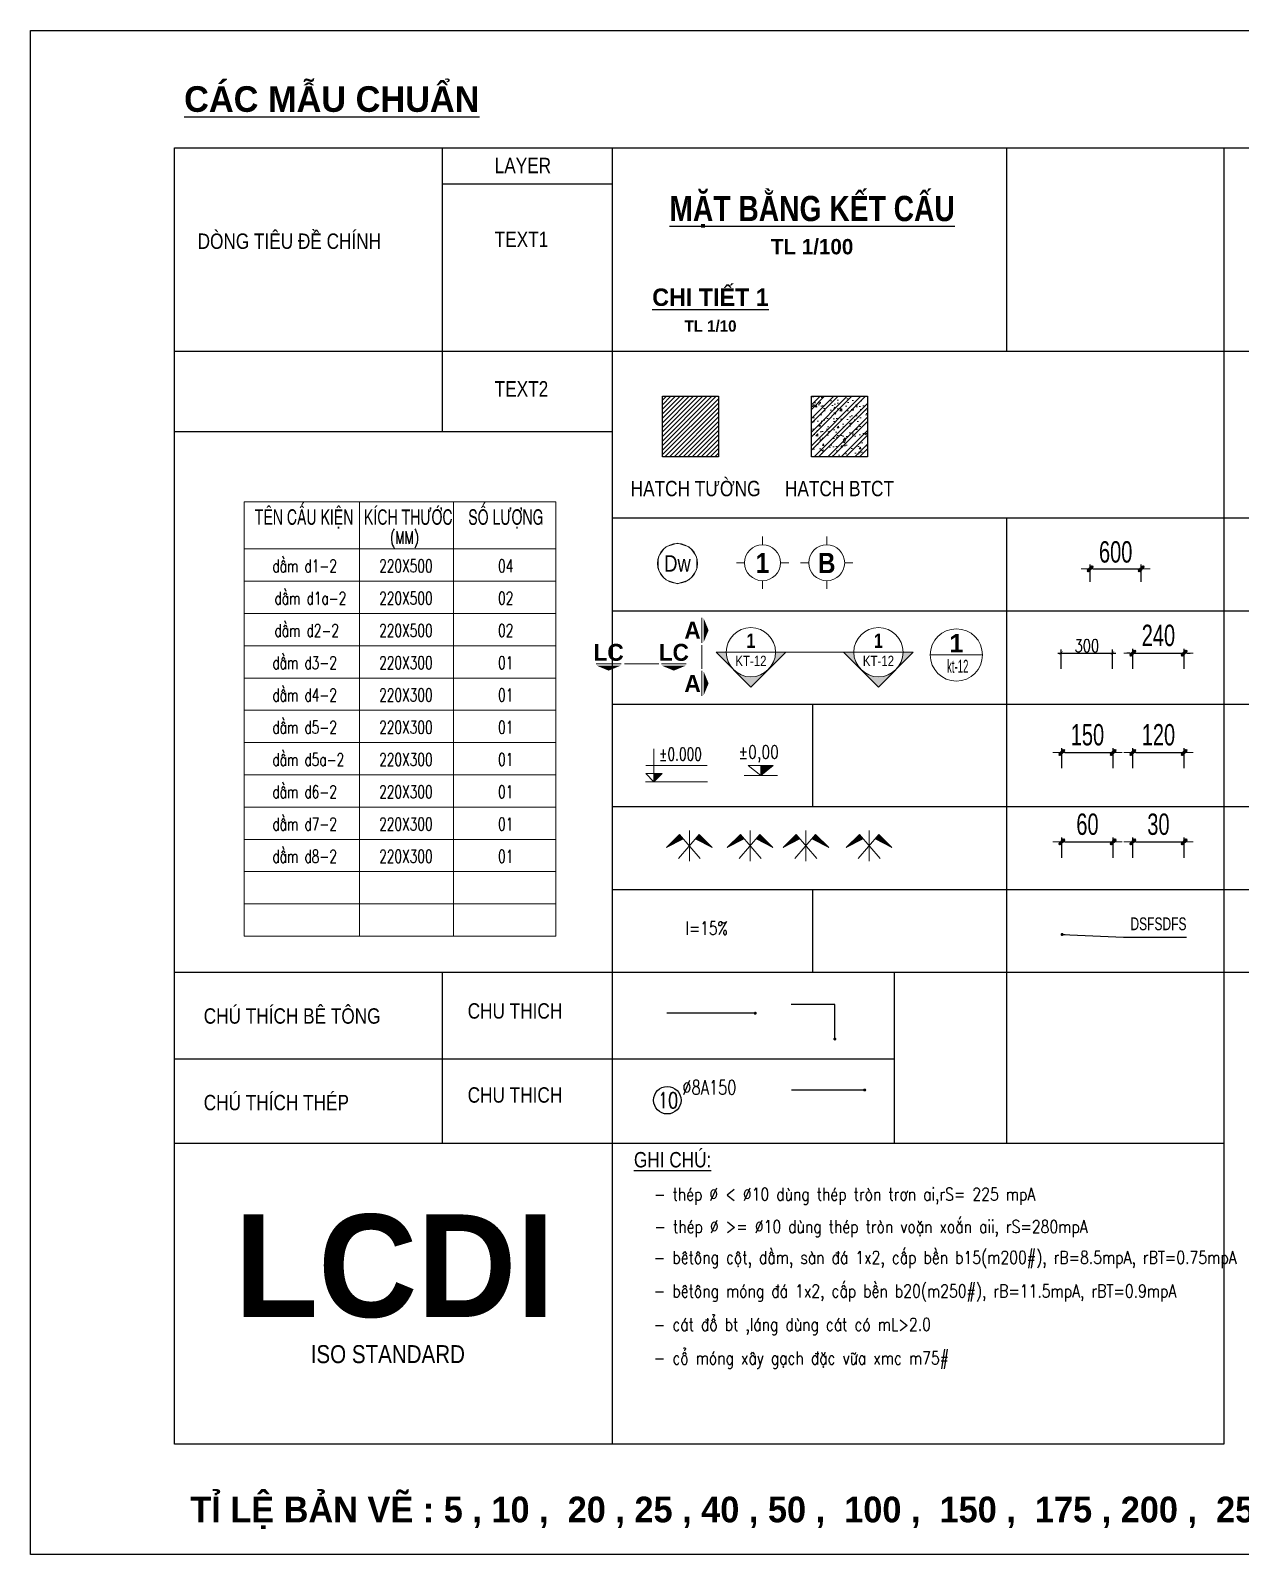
# Model space of a CAD drawing. Header units: millimetres. Extents: x 54880 to 178058, y 52937 to 130733.
# Drawn here: x 54880 to 69031, y 105555 to 123375 of the extents above; entities that cross this region are included whole.
import ezdxf
from ezdxf.enums import TextEntityAlignment as Align

# ---------------------------------------------------------------- set-up
doc = ezdxf.new("R2010")
doc.units = ezdxf.units.MM
doc.header["$LTSCALE"] = 250
doc.header["$MEASUREMENT"] = 0
doc.header["$PDMODE"] = 32
for name, pattern in [('CENTERX2', [4, 2.5, -0.5, 0.5, -0.5]), ('DASHDOT', [1, 0.5, -0.25, 0, -0.25]), ('HIDDEN', [0.375, 0.25, -0.125])]:
    doc.linetypes.add(name, pattern=pattern)
doc.layers.get('Defpoints').update_dxf_attribs({"color": 1})
for name, color, linetype, lineweight in [('EG Khac', 4, 'Continuous', 18), ('LC Dim', 8, 'Continuous', 18), ('LC Hatch', 252, 'Continuous', 9), ('LC Hatch @ 1', 252, 'Continuous', 9), ('LC ISO', 153, 'Continuous', 13), ('LC Khac', 4, 'Continuous', 9), ('LC MANH DUT', 35, 'HIDDEN', 5), ('LC Net manh', 239, 'Continuous', 5), ('LC Net thay', 7, 'Continuous', 25), ('LC Net truc', 79, 'DASHDOT', 13), ('LC Text1', 3, 'Continuous', 20), ('LC Text2', 7, 'Continuous', 25)]:
    doc.layers.add(name, color=color, linetype=linetype, lineweight=lineweight)
doc.styles.add('arial', font='arial.ttf', dxfattribs={"width": 0.8})
doc.styles.add('Brief text', font='')
doc.styles.add('EG 2', font='vnromadi.shx', dxfattribs={"width": 0.75})
doc.styles.add('General text 2', font='arial.ttf')
doc.styles.add('HOATBIF', font='hoatbif.shx', dxfattribs={"width": 0.7})
doc.styles.add('LAI', font='romans', dxfattribs={"width": 0.75, "bigfont": 'vns'})
doc.styles.add('LC 1', font='')
doc.styles.add('LC 2', font='', dxfattribs={"width": 0.7})
doc.styles.add('LC 3', font='vnsimli.shx', dxfattribs={"width": 0.75})
doc.styles.add('LC3', font='', dxfattribs={"width": 0.8})
doc.styles.add('T1', font='Vnsimli.shx', dxfattribs={"width": 0.8})
doc.styles.add('T2', font='', dxfattribs={"width": 0.8})
doc.styles.add('text', font='hoatbif.shx', dxfattribs={"width": 0.7})
doc.styles.add('text1', font='', dxfattribs={"width": 0.7, "height": 300})
doc.styles.get('Brief text').set_extended_font_data('.VnHelvetInsH', bold=True)
doc.styles.get('LC 1').set_extended_font_data('.VnAvantH', bold=True)
doc.styles.get('LC 2').set_extended_font_data('.VnArial NarrowH')
doc.styles.get('LC3').set_extended_font_data('.VnArialH', bold=True)
doc.styles.get('T2').set_extended_font_data('.VnArialH')
doc.styles.get('text1').set_extended_font_data('.VnHelvetInsH', bold=True)
doc.dimstyles.new('1-10', dxfattribs={"dimscale": 100, "dimtxt": 2.5, "dimasz": 0.35, "dimexe": 0.5, "dimexo": 0, "dimgap": 0.8, "dimtad": 1, "dimdec": 0, "dimlfac": 0.1, "dimzin": 0, "dimdsep": 46, "dimtxsty": 'HOATBIF', "dimblk": 'DOT', "dimcen": -1, "dimdle": 1, "dimclrd": 256, "dimclre": 256, "dimclrt": 4, "dimadec": 3, "dimazin": 2, "dimtfac": 0.333333, "dimtdec": 0, "dimtix": 1, "dimtmove": 2, "dimatfit": 3, "dimldrblk": 'DOT', "dimfxl": 1, "dimtvp": 0.833333, "dimtolj": 1, "dimtzin": 0, "dimarcsym": 0})
doc.dimstyles.new('1-100', dxfattribs={"dimscale": 71, "dimtxt": 2.5, "dimasz": 0.35, "dimexe": 0.5, "dimexo": 0, "dimgap": 0.8, "dimtad": 1, "dimdec": 0, "dimzin": 0, "dimdsep": 46, "dimtxsty": 'HOATBIF', "dimblk1": 'DOT', "dimblk2": 'DOT', "dimsah": 1, "dimcen": -1, "dimdle": 1, "dimclrd": 256, "dimclre": 256, "dimclrt": 4, "dimadec": 3, "dimazin": 2, "dimtfac": 0.333333, "dimtdec": 0, "dimtix": 1, "dimtmove": 2, "dimatfit": 3, "dimldrblk": 'DOT', "dimfxl": 1, "dimtvp": 0.833333, "dimtolj": 1, "dimtzin": 0, "dimarcsym": 0})
doc.dimstyles.new('1-20', dxfattribs={"dimscale": 100, "dimtxt": 2.5, "dimasz": 0.35, "dimexe": 0.5, "dimexo": 0, "dimgap": 0.8, "dimtad": 1, "dimdec": 0, "dimlfac": 0.2, "dimzin": 0, "dimdsep": 46, "dimtxsty": 'HOATBIF', "dimblk1": 'DOT', "dimblk2": 'DOT', "dimsah": 1, "dimcen": -1, "dimdle": 1, "dimclrd": 256, "dimclre": 256, "dimclrt": 4, "dimadec": 3, "dimazin": 2, "dimtfac": 0.333333, "dimtdec": 0, "dimtix": 1, "dimtmove": 2, "dimatfit": 3, "dimldrblk": 'DOT', "dimfxl": 1, "dimtvp": 0.833333, "dimtolj": 1, "dimtzin": 0, "dimarcsym": 0})
doc.dimstyles.new('1-25', dxfattribs={"dimscale": 100, "dimtxt": 2.5, "dimasz": 0.35, "dimexe": 0.5, "dimexo": 0, "dimgap": 0.8, "dimtad": 1, "dimdec": 0, "dimlfac": 0.25, "dimzin": 0, "dimdsep": 46, "dimtxsty": 'HOATBIF', "dimblk1": 'DOT', "dimblk2": 'DOT', "dimsah": 1, "dimcen": -1, "dimdle": 1, "dimclrd": 256, "dimclre": 256, "dimclrt": 4, "dimadec": 3, "dimazin": 2, "dimtfac": 0.333333, "dimtdec": 0, "dimtix": 1, "dimtmove": 2, "dimatfit": 3, "dimldrblk": 'DOT', "dimfxl": 1, "dimtvp": 0.833333, "dimtolj": 1, "dimtzin": 0, "dimarcsym": 0})
doc.dimstyles.new('1-40', dxfattribs={"dimscale": 100, "dimtxt": 2.5, "dimasz": 0.35, "dimexe": 0.5, "dimexo": 0, "dimgap": 0.8, "dimtad": 1, "dimdec": 0, "dimlfac": 0.4, "dimzin": 0, "dimdsep": 46, "dimtxsty": 'HOATBIF', "dimblk1": 'DOT', "dimblk2": 'DOT', "dimsah": 1, "dimcen": -1, "dimdle": 1, "dimclrd": 256, "dimclre": 256, "dimclrt": 4, "dimadec": 3, "dimazin": 2, "dimtfac": 0.333333, "dimtdec": 0, "dimtix": 1, "dimtmove": 2, "dimatfit": 3, "dimldrblk": 'DOT', "dimfxl": 1, "dimtvp": 0.833333, "dimtolj": 1, "dimtzin": 0, "dimarcsym": 0})
doc.dimstyles.new('1-5', dxfattribs={"dimscale": 100, "dimtxt": 2.5, "dimasz": 0.35, "dimexe": 0.5, "dimexo": 0, "dimgap": 0.8, "dimtad": 1, "dimdec": 0, "dimlfac": 0.05, "dimzin": 0, "dimdsep": 46, "dimtxsty": 'HOATBIF', "dimblk1": 'DOT', "dimblk2": 'DOT', "dimsah": 1, "dimcen": -1, "dimdle": 1, "dimclrd": 256, "dimclre": 256, "dimclrt": 4, "dimadec": 3, "dimazin": 2, "dimtfac": 0.333333, "dimtdec": 0, "dimtix": 1, "dimtmove": 2, "dimatfit": 3, "dimldrblk": 'DOT', "dimfxl": 1, "dimtvp": 0.833333, "dimtolj": 1, "dimtzin": 0, "dimarcsym": 0})
doc.dimstyles.new('1-50', dxfattribs={"dimtxt": 150, "dimasz": 40, "dimexe": 40, "dimexo": 0, "dimgap": 10, "dimtad": 1, "dimtoh": 1, "dimdec": 0, "dimlfac": 0.5, "dimzin": 0, "dimdsep": 46, "dimtxsty": 'LAI', "dimblk": 'ARCHTICK', "dimcen": 0, "dimdle": 40, "dimclrd": 8, "dimclre": 8, "dimclrt": 3, "dimadec": 0, "dimazin": 0, "dimtfac": 5e-12, "dimtdec": 0, "dimtix": 1, "dimtmove": 2, "dimatfit": 3, "dimldrblk": 'ARCHTICK', "dimfxl": 1, "dimtolj": 1, "dimtzin": 0, "dimarcsym": 0})

# ---------------------------------------------------------------- blocks, each defined once
blk = doc.blocks.new('CT')
at = {"layer": 'EG Khac'}
blk.add_hatch(color=252, dxfattribs=at).paths.add_polyline_path([(3.25, 1.6), (1.64, 1.6), (1.64, 0)])
at = {"layer": 'EG Khac', "color": 9, "ltscale": 50}
for p, q in [((0.05, 3.14), (12, 3.14)), ((12.09, 0), (0, 0))]:
    blk.add_line(p, q, dxfattribs=at)
for points in [[(1.64, 6.43), (1.64, 0)], [(1.64, 0), (0.03, 1.6), (1.64, 1.6)], [(1.64, 0), (3.25, 1.6), (1.64, 1.6)]]:
    blk.add_lwpolyline(points, dxfattribs=at)
at = {"layer": 'EG Khac', "color": 3, "style": 'EG 2', "width": 0.75}
blk.add_attdef('CT', (2.64, 4.14), '', height=2.2, dxfattribs=at)
blk = doc.blocks.new('DXicon')
at = {"layer": 'LC Hatch', "ltscale": 50}
for points in [[(-1.15, 4.39), (-1.9, 5.26), (-4.45, 2.69)], [(4.45, 2.69), (1.9, 5.26), (1.15, 4.39)]]:
    blk.add_hatch(color=252, dxfattribs=at).paths.add_polyline_path(points)
at = {"layer": 'LC Net manh', "color": 8, "ltscale": 50}
for p, q in [((0, 0.04), (0, 6.04)), ((-1.9, 5.26), (-4.45, 2.69)), ((-4.45, 2.69), (-1.15, 4.39)), ((-2.13, 0.57), (1.9, 5.26)), ((2.13, 0.57), (-1.9, 5.26)), ((4.45, 2.69), (1.15, 4.39)), ((1.9, 5.26), (4.45, 2.69))]:
    blk.add_line(p, q, dxfattribs=at)
blk = doc.blocks.new('DOT')
at = {"layer": 'LC Dim'}
blk.add_line((-3, 0), (3, 0), dxfattribs=at)
at = {"layer": 'LC Dim', "color": 4}
blk.add_line((-1, -1), (1, 1), dxfattribs=at)
blk.add_lwpolyline([(0.5, 1), (-1, -0.5), (-0.5, -1), (1, 0.5)], close=True, dxfattribs=at)
blk = doc.blocks.new('TTRUC')
at = {"layer": 'LC ISO'}
for p, q in [((0, 6.95), (0, 10.13)), ((-6.95, 0), (-10.13, 0)), ((6.95, 0), (10.13, 0)), ((0, -6.95), (0, -10.13))]:
    blk.add_line(p, q, dxfattribs=at)
at = {"layer": 'LC Net manh'}
blk.add_circle((0, 0), 6.95, dxfattribs=at)
blk = doc.blocks.new('TIEUDE1')
at = {"layer": 'LC Text2', "color": 7, "style": 'LC 1'}
blk.add_attdef('TIªU§Ò', text='', height=5, dxfattribs=at).set_placement((0, 0), align=Align.BOTTOM_CENTER)
blk.add_attdef('TL', text='', height=3, dxfattribs=at).set_placement((0, -2), align=Align.TOP_CENTER)
blk = doc.blocks.new('TIEUDE2')
at = {"layer": 'LC Text2', "color": 7, "style": 'LC 1'}
blk.add_attdef('%%UTIªU§Ò', text='', height=3.5, dxfattribs=at).set_placement((0, 0), align=Align.BOTTOM_CENTER)
blk.add_attdef('TL', text='', height=2.2, dxfattribs=at).set_placement((0, -1.8), align=Align.TOP_CENTER)
blk = doc.blocks.new('*D308')
at = {"layer": 'Defpoints', "color": 0, "ltscale": 500, "transparency": 16777216}
for p in [(67871, 117082), (67271, 116930), (67871, 116930)]:
    blk.add_point(p, dxfattribs=at)
at = {"layer": 'LC Dim', "lineweight": -2, "ltscale": 500, "transparency": 16777216}
for p, q in [((67271, 116930), (67271, 117132)), ((67306, 117082), (67836, 117082)), ((67871, 116930), (67871, 117132))]:
    blk.add_line(p, q, dxfattribs=at)
at = {"layer": 'LC Dim', "lineweight": -2, "ltscale": 500, "transparency": 16777216, "xscale": 35, "yscale": 35, "zscale": 35, "rotation": 180}
blk.add_blockref('DOT', (67271, 117082), dxfattribs=at)
at = {"layer": 'LC Dim', "lineweight": -2, "ltscale": 500, "transparency": 16777216, "xscale": 35, "yscale": 35, "zscale": 35}
blk.add_blockref('DOT', (67871, 117082), dxfattribs=at)
at = {"layer": 'LC Dim', "color": 4, "ltscale": 500, "transparency": 16777216, "insert": (67571, 117277), "char_height": 250, "attachment_point": 5, "style": 'HOATBIF'}
blk.add_mtext('\\A1;600', dxfattribs=at)
blk = doc.blocks.new('_Dot')
at = {"color": 0, "linetype": 'ByBlock', "lineweight": -2}
blk.add_line((-0.5, 0), (-1, 0), dxfattribs=at)
at = {"color": 0, "linetype": 'ByBlock', "const_width": 0.5}
blk.add_lwpolyline([(-0.25, 0, 1), (0.25, 0, 1)], format="xyb", close=True, dxfattribs=at)
blk = doc.blocks.new('_ArchTick')
at = {"color": 0, "linetype": 'ByBlock', "const_width": 0.15}
blk.add_lwpolyline([(-0.5, -0.5), (0.5, 0.5)], dxfattribs=at)
blk = doc.blocks.new('*D309')
at = {"layer": 'Defpoints', "color": 0, "ltscale": 2, "transparency": 16777216}
for p in [(67534, 116096), (66934, 115910), (67534, 115910)]:
    blk.add_point(p, dxfattribs=at)
at = {"layer": 'LC Dim', "color": 8, "lineweight": -2, "ltscale": 2, "transparency": 16777216}
for p, q in [((66894, 116096), (67574, 116096)), ((66934, 115910), (66934, 116136)), ((67534, 115910), (67534, 116136))]:
    blk.add_line(p, q, dxfattribs=at)
at = {"layer": 'LC Dim', "color": 8, "lineweight": -2, "ltscale": 2, "transparency": 16777216, "xscale": 40, "yscale": 40, "zscale": 40, "rotation": 180}
blk.add_blockref('_ArchTick', (66934, 116096), dxfattribs=at)
at = {"layer": 'LC Dim', "color": 8, "lineweight": -2, "ltscale": 2, "transparency": 16777216, "xscale": 40, "yscale": 40, "zscale": 40}
blk.add_blockref('_ArchTick', (67534, 116096), dxfattribs=at)
at = {"layer": 'LC Dim', "color": 3, "ltscale": 2, "transparency": 16777216, "insert": (67234, 116181), "char_height": 150, "attachment_point": 5, "style": 'LAI'}
blk.add_mtext('\\A1;300', dxfattribs=at)
blk = doc.blocks.new('*D310')
at = {"layer": 'Defpoints', "color": 0, "ltscale": 2, "transparency": 16777216}
for p in [(67541, 114934), (66941, 114748), (67541, 114748)]:
    blk.add_point(p, dxfattribs=at)
at = {"layer": 'LC Dim', "lineweight": -2, "ltscale": 2, "transparency": 16777216}
for p, q in [((66941, 114748), (66941, 114984)), ((67541, 114748), (67541, 114984)), ((66976, 114934), (67506, 114934))]:
    blk.add_line(p, q, dxfattribs=at)
at = {"layer": 'LC Dim', "lineweight": -2, "ltscale": 2, "transparency": 16777216, "xscale": 35, "yscale": 35, "zscale": 35, "rotation": 180}
blk.add_blockref('DOT', (66941, 114934), dxfattribs=at)
at = {"layer": 'LC Dim', "lineweight": -2, "ltscale": 2, "transparency": 16777216, "xscale": 35, "yscale": 35, "zscale": 35}
blk.add_blockref('DOT', (67541, 114934), dxfattribs=at)
at = {"layer": 'LC Dim', "color": 4, "ltscale": 2, "transparency": 16777216, "insert": (67241, 115139), "char_height": 250, "attachment_point": 5, "style": 'HOATBIF'}
blk.add_mtext('\\A1;150', dxfattribs=at)
blk = doc.blocks.new('*D311')
at = {"layer": 'Defpoints', "color": 0, "ltscale": 2, "transparency": 16777216}
for p in [(68371, 114934), (67771, 114748), (68371, 114748)]:
    blk.add_point(p, dxfattribs=at)
at = {"layer": 'LC Dim', "lineweight": -2, "ltscale": 2, "transparency": 16777216}
for p, q in [((67771, 114748), (67771, 114984)), ((68371, 114748), (68371, 114984)), ((67806, 114934), (68336, 114934))]:
    blk.add_line(p, q, dxfattribs=at)
at = {"layer": 'LC Dim', "lineweight": -2, "ltscale": 2, "transparency": 16777216, "xscale": 35, "yscale": 35, "zscale": 35, "rotation": 180}
blk.add_blockref('DOT', (67771, 114934), dxfattribs=at)
at = {"layer": 'LC Dim', "lineweight": -2, "ltscale": 2, "transparency": 16777216, "xscale": 35, "yscale": 35, "zscale": 35}
blk.add_blockref('DOT', (68371, 114934), dxfattribs=at)
at = {"layer": 'LC Dim', "color": 4, "ltscale": 2, "transparency": 16777216, "insert": (68071, 115139), "char_height": 250, "attachment_point": 5, "style": 'HOATBIF'}
blk.add_mtext('\\A1;120', dxfattribs=at)
blk = doc.blocks.new('*D312')
at = {"layer": 'Defpoints', "color": 0, "ltscale": 2, "transparency": 16777216}
for p in [(68371, 116096), (67771, 115910), (68371, 115910)]:
    blk.add_point(p, dxfattribs=at)
at = {"layer": 'LC Dim', "lineweight": -2, "ltscale": 2, "transparency": 16777216}
for p, q in [((67736, 116096), (67701, 116096)), ((67771, 115910), (67771, 116146)), ((67771, 116096), (68371, 116096)), ((68371, 115910), (68371, 116146)), ((68406, 116096), (68441, 116096))]:
    blk.add_line(p, q, dxfattribs=at)
at = {"layer": 'LC Dim', "lineweight": -2, "ltscale": 2, "transparency": 16777216, "xscale": 35, "yscale": 35, "zscale": 35}
blk.add_blockref('DOT', (67771, 116096), dxfattribs=at)
at = {"layer": 'LC Dim', "lineweight": -2, "ltscale": 2, "transparency": 16777216, "xscale": 35, "yscale": 35, "zscale": 35, "rotation": 180}
blk.add_blockref('DOT', (68371, 116096), dxfattribs=at)
at = {"layer": 'LC Dim', "color": 4, "ltscale": 2, "transparency": 16777216, "insert": (68071, 116301), "char_height": 250, "attachment_point": 5, "style": 'HOATBIF'}
blk.add_mtext('\\A1;240', dxfattribs=at)
blk = doc.blocks.new('*D313')
at = {"layer": 'Defpoints', "color": 0, "ltscale": 2, "transparency": 16777216}
for p in [(67541, 113888), (66941, 113702), (67541, 113702)]:
    blk.add_point(p, dxfattribs=at)
at = {"layer": 'LC Dim', "lineweight": -2, "ltscale": 2, "transparency": 16777216}
for p, q in [((66941, 113702), (66941, 113938)), ((66976, 113888), (67506, 113888)), ((67541, 113702), (67541, 113938))]:
    blk.add_line(p, q, dxfattribs=at)
at = {"layer": 'LC Dim', "lineweight": -2, "ltscale": 2, "transparency": 16777216, "xscale": 35, "yscale": 35, "zscale": 35, "rotation": 180}
blk.add_blockref('DOT', (66941, 113888), dxfattribs=at)
at = {"layer": 'LC Dim', "lineweight": -2, "ltscale": 2, "transparency": 16777216, "xscale": 35, "yscale": 35, "zscale": 35}
blk.add_blockref('DOT', (67541, 113888), dxfattribs=at)
at = {"layer": 'LC Dim', "color": 4, "ltscale": 2, "transparency": 16777216, "insert": (67241, 114093), "char_height": 250, "attachment_point": 5, "style": 'HOATBIF'}
blk.add_mtext('\\A1;60', dxfattribs=at)
blk = doc.blocks.new('*D314')
at = {"layer": 'Defpoints', "color": 0, "ltscale": 2, "transparency": 16777216}
for p in [(68371, 113888), (67771, 113702), (68371, 113702)]:
    blk.add_point(p, dxfattribs=at)
at = {"layer": 'LC Dim', "lineweight": -2, "ltscale": 2, "transparency": 16777216}
for p, q in [((67771, 113702), (67771, 113938)), ((67806, 113888), (68336, 113888)), ((68371, 113702), (68371, 113938))]:
    blk.add_line(p, q, dxfattribs=at)
at = {"layer": 'LC Dim', "lineweight": -2, "ltscale": 2, "transparency": 16777216, "xscale": 35, "yscale": 35, "zscale": 35, "rotation": 180}
blk.add_blockref('DOT', (67771, 113888), dxfattribs=at)
at = {"layer": 'LC Dim', "lineweight": -2, "ltscale": 2, "transparency": 16777216, "xscale": 35, "yscale": 35, "zscale": 35}
blk.add_blockref('DOT', (68371, 113888), dxfattribs=at)
at = {"layer": 'LC Dim', "color": 4, "ltscale": 2, "transparency": 16777216, "insert": (68071, 114093), "char_height": 250, "attachment_point": 5, "style": 'HOATBIF'}
blk.add_mtext('\\A1;30', dxfattribs=at)
blk = doc.blocks.new('trich CT')
at = {"layer": 'LC ISO'}
blk.add_line((-500, 0), (500, 0), dxfattribs=at)
blk.add_circle((0, 0), 500, dxfattribs=at)
at = {"layer": 'LC Text1', "style": 'text1'}
blk.add_attdef('T', text='', height=350, dxfattribs=at).set_placement((0, 223), align=Align.MIDDLE_CENTER)
at = {"layer": 'LC Text1', "linetype": 'ByBlock', "style": 'text', "width": 0.7}
blk.add_attdef('KT', text='', height=250, dxfattribs=at).set_placement((0, -217), align=Align.MIDDLE_CENTER)
blk = doc.blocks.new('*U285')
at = {"layer": 'LC ISO'}
h = blk.add_hatch(color=256, dxfattribs=at)
h.paths.add_polyline_path([(0, -8.49), (4.24, -4.24, -0.198912), (0, -6, -0.198912), (-4.24, -4.24)])
h.paths.add_polyline_path([(8.49, 0), (6, 0, -0.198912), (4.24, -4.24)])
h.paths.add_polyline_path([(-4.24, -4.24, -0.198912), (-6, 0), (-8.49, 0)])
h = blk.add_hatch(color=256, dxfattribs=at)
h.paths.add_polyline_path([(31.08, -8.49), (35.32, -4.24, -0.198912), (31.08, -6, -0.198912), (26.84, -4.24)])
h.paths.add_polyline_path([(39.57, 0), (37.08, 0, -0.198912), (35.32, -4.24)])
h.paths.add_polyline_path([(26.84, -4.24, -0.198912), (25.08, 0), (22.59, 0)])
for p, q in [((-6, 0), (6, 0)), ((25.08, 0), (37.08, 0))]:
    blk.add_line(p, q, dxfattribs=at)
for points in [[(6, 0), (8.49, 0), (0, -8.49), (-8.49, 0), (-6, 0)], [(37.08, 0), (39.57, 0), (31.08, -8.49), (22.59, 0), (25.08, 0)]]:
    blk.add_lwpolyline(points, dxfattribs=at)
for centre in [(0, 0), (31.08, 0)]:
    blk.add_circle(centre, 6, dxfattribs=at)
at = {"layer": 'LC MANH DUT', "linetype": 'HIDDEN', "ltscale": 300}
blk.add_line((6, 0), (25.08, 0), dxfattribs=at)
at = {"layer": 'LC Text1', "style": 'Brief text', "width": 0.8, "flags": 8}
for tag, p in [('VIEW-NUMBER2', (0, 52)), ('VIEW-NUMBER1', (0, 0))]:
    blk.add_attdef(tag, text='', height=3.5, dxfattribs=at).set_placement(p, align=Align.BOTTOM_CENTER)
at = {"layer": 'LC Text1', "style": 'arial', "width": 0.8, "flags": 8}
for tag, p in [('SHEET-NUMBER2', (0, 51.13)), ('SHEET-NUMBER1', (0, -0.87))]:
    blk.add_attdef(tag, text='', height=2.5, dxfattribs=at).set_placement(p, align=Align.TOP_CENTER)
blk = doc.blocks.new('Caodo1')
at = {"layer": 'LC Text1'}
blk.add_hatch(color=4, dxfattribs=at).paths.add_polyline_path([(0, 200), (0, 0), (243, 200)])
at = {"layer": 'LC Text1', "color": 4}
for p, q in [((324, 0), (-324, 0)), ((0, 0), (0, 200))]:
    blk.add_line(p, q, dxfattribs=at)
blk.add_lwpolyline([(-243, 200), (243, 200), (0, 0), (0, 0)], close=True, dxfattribs=at)
at = {"layer": 'LC Text1', "color": 4, "style": 'T1', "width": 0.8}
blk.add_attdef('%%P0,00', text='', height=250, dxfattribs=at).set_placement((-39, 460), align=Align.MIDDLE_CENTER)
blk = doc.blocks.new('*U5')
at = {"layer": 'Defpoints'}
blk.add_lwpolyline([(0, 4.25), (-2.5, 3.44), (-4.04, 1.31), (-4.04, -1.31), (-2.5, -3.44), (0, -4.25), (2.5, -3.44), (4.04, -1.31), (4.04, 1.31), (2.5, 3.44)], close=True, dxfattribs=at)
at = {"layer": 'LC Text1', "style": 'General text 2', "width": 0.8, "flags": 8}
blk.add_attdef('SYMBOL', text='', height=3.5, dxfattribs=at).set_placement((0, 0), align=Align.MIDDLE_CENTER)
blk.add_wipeout([(0, 4.25), (-2.5, 3.44), (-4.04, 1.31), (-4.04, -1.31), (-2.5, -3.44), (0, -4.25), (2.5, -3.44), (4.04, -1.31), (4.04, 1.31), (2.5, 3.44)]).dxf.layer = 'LC Net manh'
at = {"layer": 'LC ISO'}
blk.add_circle((0, 0), 4.25, dxfattribs=at)
blk = doc.blocks.new('matcatdoc')
at = {"layer": 'LC Khac', "color": 1, "ltscale": 2}
for p, q in [((0, 485), (0, 0)), ((0, -550), (0, -1036))]:
    blk.add_line(p, q, dxfattribs=at)
for points in [[(134, 243, 0, 471, 0), (37, 243, 275, 275, 0)], [(134, -793, 0, 471, 0), (37, -793, 275, 275, 0)]]:
    blk.add_lwpolyline(points, format="xyseb", dxfattribs=at)
at = {"layer": 'LC MANH DUT', "ltscale": 200}
blk.add_line((0, -49), (0, -506), dxfattribs=at)
at = {"ltscale": 2, "style": 'LC 1'}
for p in [(-179, 243), (-179, -793)]:
    blk.add_attdef('LC', text='', height=330, dxfattribs=at).set_placement(p, align=Align.MIDDLE_CENTER)

msp = doc.modelspace()

# ---------------------------------------------------------------- hatches: boundary and pattern name
at = {"layer": 'LC Hatch @ 1', "ltscale": 2}
h = msp.add_hatch(dxfattribs=at)
h.set_pattern_fill('ANSI31', color=256, scale=300.000003)
h.set_pattern_definition([(45, (62257.04, 155737.09), (-26.516505, 26.516505), [])])
h.paths.add_polyline_path([(62925.3, 118391.7), (62925.3, 119098.1), (62271.3, 119098.1), (62271.3, 118391.7)])
h = msp.add_hatch(dxfattribs=at)
h.set_pattern_fill('BTCT', color=256, scale=30)
h.set_pattern_definition([(50, (62569.34, 155737.09), (215.17806, -18.8256), [22.5, -247.5]), (355, (62569.34, 155737.1), (-41.6254, 225.6576), [18, -198]), (100.4514, (62587.27, 155735.52), (173.5528, 206.8319), [19.122, -210.3426]), (46.1842, (62569.34, 155797.1), (320.1723, -49.6557), [33.75, -371.25]), (96.6356, (62596.02, 155792.95), (280.3988, 292.2354), [28.683, -315.514]), (351.1842, (62569.34, 155797.1), (280.3986, 292.2356), [27, -297]), (21, (62599.34, 155782.09), (179.0721, -120.7857), [22.5, -247.5]), (326, (62599.34, 155782.1), (72.9946, 217.545), [18, -198]), (71.4514, (62614.26, 155772.02), (252.0668, 96.7591), [19.122, -210.3426]), (37.5, (62569.34, 155737.09), (3.64796, 99.86816), [0, -195.6, 0, -201, 0, -198.75]), (7.5, (62569.34, 155737.09), (78.92086, 118.3235), [0, -114.6, 0, -191.1, 0, -75.75]), (327.5, (62502.44, 155737.09), (160.14673, -6.76646), [0, -75, 0, -234, 0, -310.5]), (317.5, (62472.44, 155737.09), (174.95585, 30.0315), [0, -97.5, 0, -155.4, 0, -220.5]), (45, (62569.34, 155737.09), (-79.5495, 79.5495), []), (45, (62622.37, 155737.09), (-79.5495, 79.5495), [])])
h.paths.add_polyline_path([(64667.2, 119098.1), (64013.2, 119098.1), (64013.2, 118391.7), (64667.2, 118391.7)])

# ---------------------------------------------------------------- linework, layer by layer
at = {"layer": 'Defpoints', "ltscale": 0.2}
msp.add_lwpolyline([(54879.8, 123375.4), (80079.8, 123375.4), (80079.8, 105555.4), (54879.8, 105555.4)], close=True, dxfattribs=at)
at = {"layer": 'LC Khac', "color": 1, "ltscale": 2}
for p, q in [((61787, 115970.9), (61495.7, 115970.9)), ((62549.4, 115970.9), (62258.1, 115970.9))]:
    msp.add_line(p, q, dxfattribs=at)
at = {"layer": 'LC Khac', "color": 1, "ltscale": 2, "elevation": 0}
for points in [[(61641.3, 115890.5, 0, 282.9, 0), (61641.3, 115949, 165, 165, 0)], [(62403.7, 115890.5, 0, 282.9, 0), (62403.7, 115949, 165, 165, 0)]]:
    msp.add_lwpolyline(points, format="xyseb", dxfattribs=at)
at = {"layer": 'LC MANH DUT', "ltscale": 300}
msp.add_line((61826.7, 115970.9), (62226.5, 115970.9), dxfattribs=at)
at = {"layer": 'LC Net thay'}
for p, q in [((59693.9, 122004.6), (59693.9, 118687.4)), ((61682, 122004.6), (61682, 106844.4)), ((66296.1, 122004.6), (66296.1, 119627)), ((68834.9, 122004.6), (70017.7, 122004.6)), ((61682, 121578.4), (59693.9, 121578.4)), ((56562.8, 119627), (66296.1, 119627)), ((56562.8, 119627), (70017.7, 119627)), ((56562.8, 118687.4), (61682, 118687.4)), ((61682, 117678.6), (70017.7, 117678.6)), ((66296.1, 117678.6), (66296.1, 110366.8)), ((61682, 116588.1), (70017.7, 116588.1)), ((61682, 115497.7), (70017.7, 115497.7)), ((64026.5, 115497.7), (64026.5, 114302.8)), ((61682, 114302.8), (70017.7, 114302.8)), ((61682, 113330.8), (66296.1, 113330.8)), ((61682, 113330.8), (70017.7, 113330.8)), ((64026.5, 113330.8), (64026.5, 112364.2)), ((56562.8, 112364.2), (70017.7, 112364.2)), ((59693.9, 112364.2), (59693.9, 110366.8)), ((64982.6, 110366.8), (64982.6, 112364.2)), ((56562.8, 111349.5), (64982.6, 111349.5)), ((56562.8, 110366.8), (68834.9, 110366.8)), ((56562.8, 110366.8), (68834.9, 110366.8))]:
    msp.add_line(p, q, dxfattribs=at)
msp.add_lwpolyline([(56562.8, 122004.6), (68834.9, 122004.6), (68834.9, 106844.4), (56562.8, 106844.4)], close=True, dxfattribs=at)
at = {"layer": 'LC Text2', "ltscale": 2}
for points in [[(62271.3, 119098.1), (62925.3, 119098.1), (62925.3, 118391.7), (62271.3, 118391.7)], [(64013.2, 119098.1), (64667.2, 119098.1), (64667.2, 118391.7), (64013.2, 118391.7)]]:
    msp.add_lwpolyline(points, close=True, dxfattribs=at)
at = {"layer": 'LC Text2', "ltscale": 100}
msp.add_circle((62327.6, 110866.9), 160.5, dxfattribs=at)

# ---------------------------------------------------------------- block references
ref = msp.add_blockref('matcatdoc', (62729.7, 116216.7), dxfattribs=dict(xscale=0.6000000053360542, yscale=0.6000000053360542, zscale=0.6000000053360542))
ref.add_attrib('LC', 'A', dxfattribs={"ltscale": 2, "height": 198, "style": 'LC 1'}).set_placement((62622.6, 115741), align=Align.MIDDLE_CENTER)
ref.add_attrib('LC', 'A', dxfattribs={"ltscale": 2, "height": 198, "style": 'LC 1'}).set_placement((62622.6, 116362.4), align=Align.MIDDLE_CENTER)
at = {"layer": 'LC Hatch', "xscale": 60.0000005337026, "yscale": 60.0000005337026, "zscale": 60.0000005337026}
for p in [(62585.6, 113659.9), (63296.3, 113659.9), (63947.6, 113659.9), (64687.9, 113659.9)]:
    msp.add_blockref('DXicon', p, dxfattribs=at)
at = {"layer": 'LC ISO', "xscale": 30.23532614948722, "yscale": 30.23532614948722, "zscale": 30.23532614948722}
for p in [(63441.4, 117151.7), (64191.6, 117151.7)]:
    msp.add_blockref('TTRUC', p, dxfattribs=at)
at = {"layer": 'LC ISO'}
ref = msp.add_blockref('*U285', (63305, 116105.7), dxfattribs=dict(at, xscale=48.00000042688434, yscale=48.00000042688434, zscale=48.00000042688434))
ref.add_attrib('VIEW-NUMBER1', '1', dxfattribs={"layer": 'LC Text1', "height": 168, "style": 'Brief text', "width": 0.8}).set_placement((63305, 116105.7), align=Align.BOTTOM_CENTER)
ref.add_attrib('SHEET-NUMBER1', 'KT-12', dxfattribs={"layer": 'LC Text1', "height": 120, "style": 'arial', "width": 0.8}).set_placement((63305, 116063.8), align=Align.TOP_CENTER)
ref.add_attrib('VIEW-NUMBER2', '1', dxfattribs={"layer": 'LC Text1', "height": 168, "style": 'Brief text', "width": 0.8}).set_placement((64796.9, 116105.7), align=Align.BOTTOM_CENTER)
ref.add_attrib('SHEET-NUMBER2', 'KT-12', dxfattribs={"layer": 'LC Text1', "height": 120, "style": 'arial', "width": 0.8}).set_placement((64796.9, 116063.8), align=Align.TOP_CENTER)
ref = msp.add_blockref('trich CT', (65708.4, 116073.8), dxfattribs=dict(at, xscale=0.6109714340052526, yscale=0.6109714340052526, zscale=0.6109714340052526))
ref.add_attrib('T', '1', dxfattribs={"layer": 'LC Text2', "height": 213.8, "style": 'text1'}).set_placement((65708.4, 116209.8), align=Align.MIDDLE_CENTER)
ref.add_attrib('KT', ' kt-12', dxfattribs={"layer": 'LC Text2', "linetype": 'ByBlock', "height": 152.74, "style": 'text', "width": 0.55}).set_placement((65708.4, 115941), align=Align.MIDDLE_CENTER)
at = {"layer": 'LC Text1'}
ref = msp.add_blockref('CT', (62073.1, 114591.7), dxfattribs=dict(at, xscale=60.0000005337026, yscale=60.0000005337026, zscale=60.0000005337026))
ref.add_attrib('CT', '%%P0.000', (62231.4, 114840.1), dxfattribs={"color": 4, "height": 148.81, "style": 'LC 3', "width": 0.7})
ref = msp.add_blockref('Caodo1', (63419.9, 114662.3), dxfattribs=dict(at, xscale=0.6000000053360542, yscale=0.6000000053360542, zscale=0.6000000053360542))
ref.add_attrib('%%P0,00', '%%p0,00', dxfattribs={"layer": 'LC Text2', "color": 4, "height": 150, "style": 'T1', "width": 0.8}).set_placement((63396.5, 114938), align=Align.MIDDLE_CENTER)
at = {"layer": 'LC Text2'}
ref = msp.add_blockref('TIEUDE1', (64020.8, 121057.4), dxfattribs=dict(at, xscale=60.00000053372138, yscale=60.00000053372138, zscale=60.00000053372138))
ref.add_attrib('TIªU§Ò', '%%UmÆt b»ng kÕt cÊu', dxfattribs={"color": 7, "height": 295.465, "style": 'LC3', "width": 0.8}).set_placement((64020.8, 121057.4), align=Align.BOTTOM_CENTER)
ref.add_attrib('TL', 'TL 1/100', dxfattribs={"color": 7, "height": 180, "style": 'LC 1'}).set_placement((64020.8, 120937.4), align=Align.TOP_CENTER)
ref = msp.add_blockref('TIEUDE2', (62832.6, 120093.6), dxfattribs=dict(at, xscale=60.00000053372138, yscale=60.00000053372138, zscale=60.00000053372138))
ref.add_attrib('%%UTIªU§Ò', '%%Uchi tiÕt 1', dxfattribs={"color": 7, "height": 203.769, "style": 'LC 1'}).set_placement((62832.6, 120093.6), align=Align.BOTTOM_CENTER)
ref.add_attrib('TL', 'TL 1/10', dxfattribs={"color": 7, "height": 132, "style": 'LC 1'}).set_placement((62832.6, 119985.6), align=Align.TOP_CENTER)

# ---------------------------------------------------------------- texts
at = {"ltscale": 2, "style": 'LC 1'}
for p in [(61641.3, 116104.3), (62403.7, 116104.3)]:
    msp.add_attdef('LC', text='B', height=198, dxfattribs=at).set_placement(p, align=Align.MIDDLE_CENTER)
at = {"layer": 'LC Dim', "color": 4, "ltscale": 2, "insert": (67743.7, 112853.1), "char_height": 150, "attachment_point": 7, "style": 'HOATBIF'}
msp.add_mtext('DSFSDFS', dxfattribs=at)
at = {"layer": 'LC Text1', "ltscale": 0.2, "style": 'LC 1', "width": 0.9}
for s, p in [('1', (63441.4, 116959.1)), ('B', (64191.6, 116959.1))]:
    msp.add_text(s, height=236.7, dxfattribs=at).set_placement(p, align=Align.BOTTOM_CENTER)
at = {"layer": 'LC Text1', "color": 3, "style": 'LC 3', "width": 0.8}
for s, p in [('- thÐp %%C < %%C10 dïng thÐp trßn tr¬n ai,rS= 225 mpA', (62171.9, 109694)), ('- thÐp %%C >= %%C10 dïng thÐp trßn voÆn xo¾n aii, rS=280mpA', (62178, 109315.2)), ('- bªt«ng cét, dÇm, sµn ®¸ 1x2, cÊp bÒn b15(m200#), rB=8.5mpA, rBT=0.75mpA', (62170.7, 108954.2)), ('- bªt«ng mãng ®¸ 1x2, cÊp bÒn b20(m250#), rB=11.5mpA, rBT=0.9mpA', (62170.7, 108562.2)), ('- c¸t ®æ bt ,l¸ng dïng c¸t cã mL>2.0', (62170.7, 108170.3)), ('- cæ mãng x©y g¹ch ®Æc v÷a xmc m75#', (62170.7, 107778.4))]:
    msp.add_text(s, height=150, dxfattribs=at).set_placement(p)
at = {"layer": 'LC Text2', "lineweight": -2}
for s, height, style, p in [('%%uc¸c mÉu chuÈn', 300, 'LC 1', (56676.6, 122423.8)), ('iso standard', 210, 'LC 2', (58156.9, 107793.4)), ('tØ lÖ b¶n vÏ : 5 , 10 ,  20 , 25 , 40 , 50 ,  100 ,  150 ,  175 , 200 ,  250 , 400 , 500 , 1000 ....', 300, 'LC 1', (56748.7, 105931.7))]:
    msp.add_text(s, height=height, dxfattribs=dict(at, style=style)).set_placement(p)
at = {"layer": 'LC Text2', "style": 'T2', "width": 0.8}
for s, p in [('layer', (60308.9, 121706.9)), ('dßng tiªu ®Ò chÝnh', (56834.6, 120821.6)), ('text1', (60308.9, 120842)), ('text2', (60308.9, 119095)), ('HATCH T¦êNG', (61899.5, 117929.5)), ('HATCH BTCT', (63704.3, 117929.5)), ('chó thÝch bª t«ng', (56906, 111762.1)), ('chu thich', (59992.7, 111821.3)), ('chu thich', (59992.7, 110838.6)), ('chó thÝch thÐp', (56906, 110749.7)), ('%%Ughi chó:', (61937.1, 110081.6))]:
    msp.add_text(s, height=180, dxfattribs=at).set_placement(p)
at = {"layer": 'LC Text2', "linetype": 'ByBlock', "style": 'LC 3', "width": 0.75}
msp.add_text('%%C8A150', height=166.67, dxfattribs=at).set_placement((62503.5, 110933.5))
at = {"layer": 'LC Text2', "ltscale": 100, "style": 'LC 3', "width": 0.75}
msp.add_text('10', height=183.33, dxfattribs=at).set_placement((62336.6, 110866.9), align=Align.MIDDLE_CENTER)
at = {"layer": 'LC Text2', "lineweight": -2, "style": 'LC 1'}
msp.add_text('LCDI', height=1200, dxfattribs=at).set_placement((59136.1, 108932.6), align=Align.MIDDLE)

# ---------------------------------------------------------------- dimensions: what is measured, and where the dimension line sits
at = {"layer": 'LC Dim', "ltscale": 500}
dim = msp.add_linear_dim(base=(67871.4, 117082.3), p1=(67271.4, 116930.4), p2=(67871.4, 116930.4), dimstyle='1-100', override={"dimscale": 100, "dimgap": 0.7, "dimfxl": 0.5, "dimarcsym": 1}, dxfattribs=at)
dim.commit()
dim.dimension.update_dxf_attribs({"geometry": '*D308', "text_midpoint": (67571.4, 117277.3)})
at = {"layer": 'LC Dim', "ltscale": 2}
for base, p1, p2, dimstyle, picture, middle in [((68370.5, 116095.7), (67770.5, 115909.6), (68370.5, 115909.6), '1-40', '*D312', (68070.5, 116300.7)), ((67534, 116095.7), (66934, 115909.6), (67534, 115909.6), '1-50', '*D309', (67234, 116180.7)), ((67540.6, 114933.9), (66940.6, 114747.8), (67540.6, 114747.8), '1-25', '*D310', (67240.6, 115138.9)), ((68370.5, 114933.9), (67770.5, 114747.8), (68370.5, 114747.8), '1-20', '*D311', (68070.5, 115138.9)), ((67540.6, 113888), (66940.6, 113701.9), (67540.6, 113701.9), '1-10', '*D313', (67240.6, 114093)), ((68370.5, 113888), (67770.5, 113701.9), (68370.5, 113701.9), '1-5', '*D314', (68070.5, 114093))]:
    dim = msp.add_linear_dim(base=base, p1=p1, p2=p2, dimstyle=dimstyle, dxfattribs=at)
    dim.commit()
    dim.dimension.update_dxf_attribs({"geometry": picture, "text_midpoint": middle})

# ---------------------------------------------------------------- leaders
at = {"layer": 'LC Dim', "ltscale": 2, "annotation_type": 0, "has_hookline": 1, "hookline_direction": 0, "text_width": 655}
msp.add_leader([(66945.1, 112805.1), (67663.7, 112773.1)], dimstyle='1-20', override={"dimgap": 0.8, "dimtad": 1}, dxfattribs=at)
at = {"layer": 'LC Dim', "ltscale": 2}
for points in [[(63356.5, 111884.3), (62323.6, 111884.3)], [(64287.4, 111582.9), (64287.4, 111987.9), (63774.9, 111987.9)], [(64635.8, 110986.7), (63852.4, 110986.7), (63779.5, 110986.7)]]:
    msp.add_leader(points, dimstyle='1-20', dxfattribs=at)

# ---------------------------------------------------------------- next in the draw order: block references
at = {"layer": 'LC Net manh'}
ref = msp.add_blockref('*U5', (62446.4, 117144), dxfattribs=dict(at, xscale=54.88941225284612, yscale=54.88941225284612, zscale=54.88941225284612))
ref.add_attrib('SYMBOL', 'Dw', dxfattribs={"layer": 'LC Text1', "height": 192.11, "style": 'General text 2', "width": 0.8}).set_placement((62446.4, 117144), align=Align.MIDDLE_CENTER)

# ---------------------------------------------------------------- next in the draw order: wipeouts: each hides what was drawn before it
at = {"ltscale": 500}
msp.add_wipeout([(62430.3, 112734.5), (62430.3, 113007.1), (63110.4, 113007.1), (63110.4, 113085.8), (63279.9, 112870.8), (63110.4, 112655.9), (63110.4, 112734.5)], dxfattribs=at).dxf.layer = 'LC Hatch'
at = {"linetype": 'CENTERX2', "ltscale": 200}
msp.add_wipeout([(57377.8, 117865.1), (61022.4, 117865.1), (61022.4, 112785.8), (57377.8, 112785.8)], dxfattribs=at).dxf.layer = 'LC Net truc'

# ---------------------------------------------------------------- next in the draw order: linework, layer by layer
at = {"layer": 'LC MANH DUT', "ltscale": 500}
for points in [[(57377.8, 117865.1), (58727.3, 117865.1), (58727.3, 117312.6), (57377.8, 117312.6)], [(58727.3, 117865.1), (59826.3, 117865.1), (59826.3, 117312.6), (58727.3, 117312.6)], [(59826.3, 117865.1), (61022.4, 117865.1), (61022.4, 117312.6), (59826.3, 117312.6)], [(57377.8, 117312.6), (58727.3, 117312.6), (58727.3, 116935.4), (57377.8, 116935.4)], [(58727.3, 117312.6), (59826.3, 117312.6), (59826.3, 116935.4), (58727.3, 116935.4)], [(59826.3, 117312.6), (61022.4, 117312.6), (61022.4, 116935.4), (59826.3, 116935.4)], [(57377.8, 116935.4), (58727.3, 116935.4), (58727.3, 116558.1), (57377.8, 116558.1)], [(58727.3, 116935.4), (59826.3, 116935.4), (59826.3, 116558.1), (58727.3, 116558.1)], [(59826.3, 116935.4), (61022.4, 116935.4), (61022.4, 116558.1), (59826.3, 116558.1)], [(57377.8, 116558.1), (58727.3, 116558.1), (58727.3, 116180.9), (57377.8, 116180.9)], [(58727.3, 116558.1), (59826.3, 116558.1), (59826.3, 116180.9), (58727.3, 116180.9)], [(59826.3, 116558.1), (61022.4, 116558.1), (61022.4, 116180.9), (59826.3, 116180.9)], [(57377.8, 116180.9), (58727.3, 116180.9), (58727.3, 115803.6), (57377.8, 115803.6)], [(58727.3, 116180.9), (59826.3, 116180.9), (59826.3, 115803.6), (58727.3, 115803.6)], [(59826.3, 116180.9), (61022.4, 116180.9), (61022.4, 115803.6), (59826.3, 115803.6)], [(57377.8, 115803.6), (58727.3, 115803.6), (58727.3, 115426.4), (57377.8, 115426.4)], [(58727.3, 115803.6), (59826.3, 115803.6), (59826.3, 115426.4), (58727.3, 115426.4)], [(59826.3, 115803.6), (61022.4, 115803.6), (61022.4, 115426.4), (59826.3, 115426.4)], [(57377.8, 115426.4), (58727.3, 115426.4), (58727.3, 115049.2), (57377.8, 115049.2)], [(58727.3, 115426.4), (59826.3, 115426.4), (59826.3, 115049.2), (58727.3, 115049.2)], [(59826.3, 115426.4), (61022.4, 115426.4), (61022.4, 115049.2), (59826.3, 115049.2)], [(57377.8, 115049.2), (58727.3, 115049.2), (58727.3, 114671.9), (57377.8, 114671.9)], [(58727.3, 115049.2), (59826.3, 115049.2), (59826.3, 114671.9), (58727.3, 114671.9)], [(59826.3, 115049.2), (61022.4, 115049.2), (61022.4, 114671.9), (59826.3, 114671.9)], [(57377.8, 114671.9), (58727.3, 114671.9), (58727.3, 114294.7), (57377.8, 114294.7)], [(58727.3, 114671.9), (59826.3, 114671.9), (59826.3, 114294.7), (58727.3, 114294.7)], [(59826.3, 114671.9), (61022.4, 114671.9), (61022.4, 114294.7), (59826.3, 114294.7)], [(57377.8, 114294.7), (58727.3, 114294.7), (58727.3, 113917.5), (57377.8, 113917.5)], [(58727.3, 114294.7), (59826.3, 114294.7), (59826.3, 113917.5), (58727.3, 113917.5)], [(59826.3, 114294.7), (61022.4, 114294.7), (61022.4, 113917.5), (59826.3, 113917.5)], [(57377.8, 113917.5), (58727.3, 113917.5), (58727.3, 113540.2), (57377.8, 113540.2)], [(58727.3, 113917.5), (59826.3, 113917.5), (59826.3, 113540.2), (58727.3, 113540.2)], [(59826.3, 113917.5), (61022.4, 113917.5), (61022.4, 113540.2), (59826.3, 113540.2)], [(57377.8, 113540.2), (58727.3, 113540.2), (58727.3, 113163), (57377.8, 113163)], [(58727.3, 113540.2), (59826.3, 113540.2), (59826.3, 113163), (58727.3, 113163)], [(59826.3, 113540.2), (61022.4, 113540.2), (61022.4, 113163), (59826.3, 113163)], [(57377.8, 113163), (58727.3, 113163), (58727.3, 112785.8), (57377.8, 112785.8)], [(58727.3, 113163), (59826.3, 113163), (59826.3, 112785.8), (58727.3, 112785.8)], [(59826.3, 113163), (61022.4, 113163), (61022.4, 112785.8), (59826.3, 112785.8)]]:
    msp.add_lwpolyline(points, close=True, dxfattribs=at)

# ---------------------------------------------------------------- next in the draw order: texts
at = {"layer": 'LC Text1', "color": 3, "style": 'LC 3', "width": 0.7}
for s, p in [('(MM)', (59083.8, 117372.3)), ('dÇm d1-2', (57709.4, 117039.8)), ('220X500', (58958.1, 117039.8)), ('04', (60348.9, 117039.8)), ('dÇm d1a-2', (57733.9, 116662.6)), ('220X500', (58958.1, 116662.6)), ('02', (60348.9, 116662.6)), ('dÇm d2-2', (57733.9, 116285.4)), ('220X500', (58958.1, 116285.4)), ('02', (60348.9, 116285.4)), ('dÇm d3-2', (57709.4, 115908.1)), ('220X300', (58958.1, 115908.1)), ('01', (60348.9, 115908.1)), ('dÇm d4-2', (57709.4, 115530.9)), ('220X300', (58958.1, 115530.9)), ('01', (60348.9, 115530.9)), ('dÇm d5-2', (57709.4, 115153.7)), ('220X300', (58958.1, 115153.7)), ('01', (60348.9, 115153.7)), ('dÇm d5a-2', (57709.4, 114776.4)), ('220X300', (58958.1, 114776.4)), ('01', (60348.9, 114776.4)), ('dÇm d6-2', (57709.4, 114399.2)), ('220X300', (58958.1, 114399.2)), ('01', (60348.9, 114399.2)), ('dÇm d7-2', (57709.4, 114022)), ('220X300', (58958.1, 114022)), ('01', (60348.9, 114022)), ('dÇm d8-2', (57709.4, 113644.7)), ('220X300', (58958.1, 113644.7)), ('01', (60348.9, 113644.7))]:
    msp.add_text(s, height=148.81, dxfattribs=at).set_placement(p)
at = {"layer": 'LC Text1', "style": 'LC 3', "width": 0.75}
msp.add_text(' I=15%%%', height=157.3, dxfattribs=at).set_placement((62459.3, 112800))
at = {"layer": 'LC Text2', "lineweight": -2, "style": 'LC 2', "width": 0.8}
for s, p in [('tªn cÊu kiÖn', (57503.1, 117596.3)), ('kÝch th\xadíc', (58780.1, 117596.3)), ('sè l\xadîng', (59999.8, 117596.3))]:
    msp.add_text(s, height=180, dxfattribs=at).set_placement(p)

doc.saveas('drawing.dxf')
